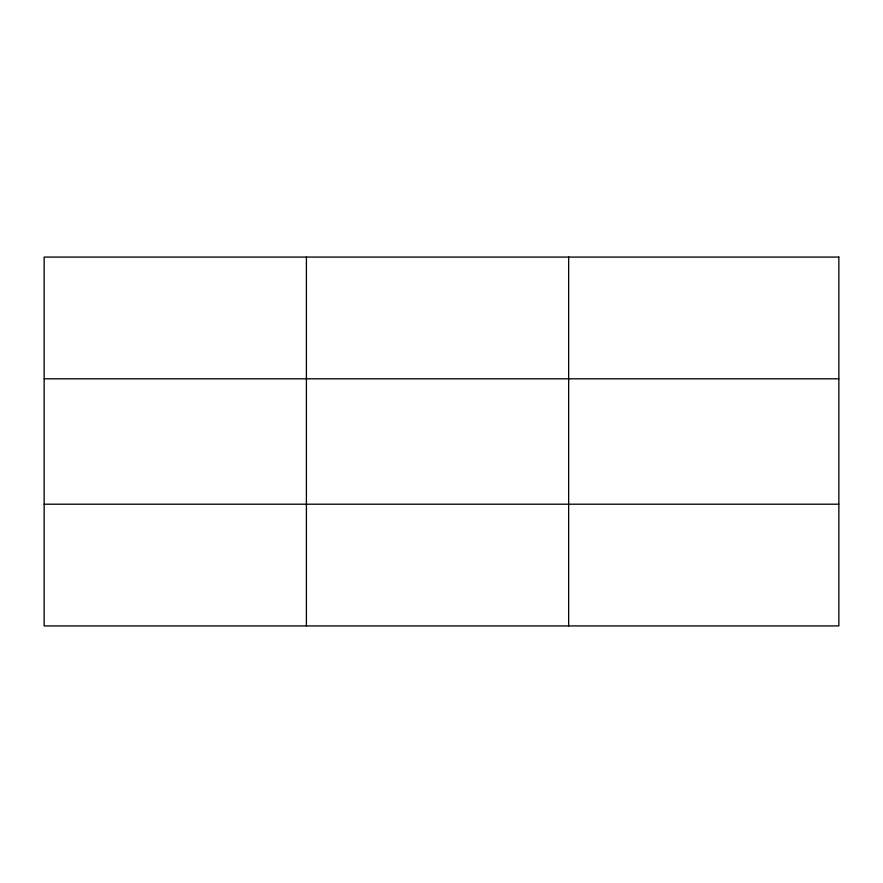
<?xml version="1.0" encoding="UTF-8"?>
<svg xmlns="http://www.w3.org/2000/svg" width="883" height="883" viewBox="0 0 883 883"><rect width="100%" height="100%" fill="white"/><g stroke="black" fill="none" stroke-linecap="round" stroke-linejoin="round"><path stroke-width="1.32" d="M306.401 625.926L306.401 257.074M568.652 625.926L568.652 257.074M44.15 378.796L838.85 378.796M44.15 504.204L838.85 504.204M838.85 257.074L838.85 625.926L44.15 625.926L44.15 257.074L838.85 257.074"/></g></svg>
